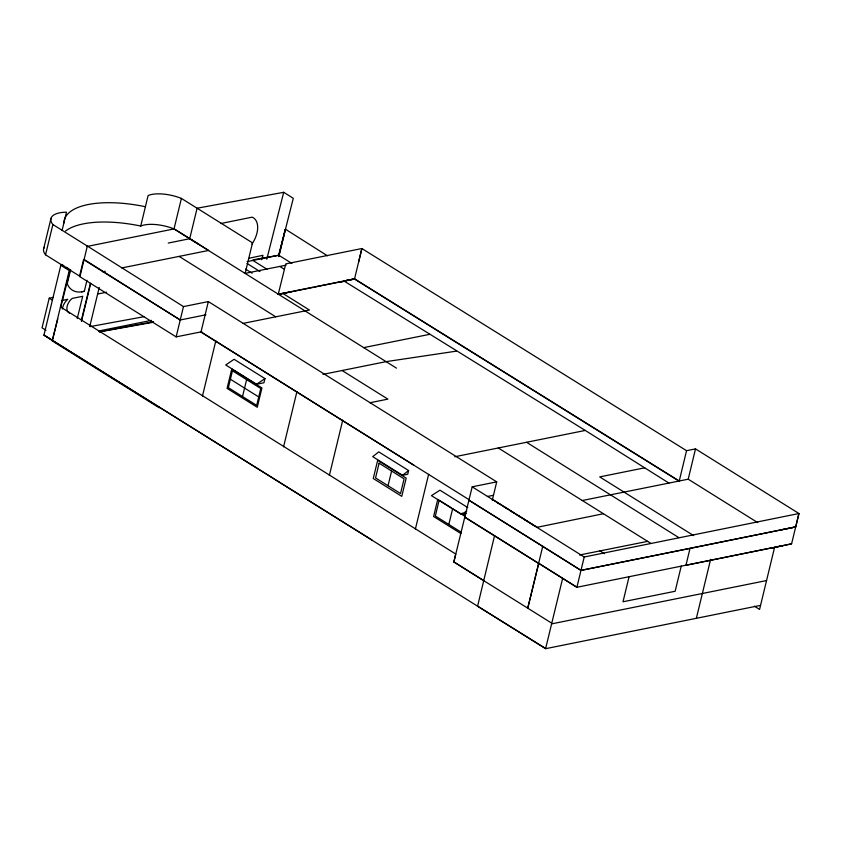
<?xml version="1.0" encoding="UTF-8"?>
<svg xmlns="http://www.w3.org/2000/svg" width="841" height="841" viewBox="0 0 841 841"><rect width="100%" height="100%" fill="white"/><g stroke="black" fill="none" stroke-linecap="round" stroke-linejoin="round"><path stroke-width="1.26" d="M52.363 340.342L43.953 335.086L60.836 265.293L69.246 270.56L52.237 340.899L159.17 407.748L159.306 407.202M43.669 248.652L50.996 218.366M52.878 224.526L87.338 246.066L80.011 276.363L45.551 254.812L52.878 224.526A29.761 11.721 13.6 0 1 66.492 212.184L62.087 230.402M53.015 297.42L49.22 298.187L42.05 327.822L45.961 330.261M70.612 269.74L67.217 283.743A33.146 19.648 -57.9 0 0 80.536 291.995L84.31 291.312L86.98 280.284M201.882 331.701L176.147 336.884L79.496 276.468L83.585 259.564L180.237 319.99L205.971 314.797M81.356 320.284L90.407 283.375M81.472 321.462L90.681 283.375M89.787 326.413L99.227 287.412M65.577 231.023A82.313 32.431 13.6 0 1 140.731 226.04L148.111 195.532A26.944 10.618 13.6 0 1 181.404 198.413L252.521 242.87L245.141 273.388L286.077 265.167M396.5 368.148L174.024 228.92L181.404 198.413M168.253 243.06L189.709 238.728L197.099 208.221L283.701 192.305L293.288 198.297L278.707 255.958M176.147 336.884L183.475 306.597L208.347 301.583L496.716 481.872L492.3 500.153M208.347 301.583L200.967 332.1L469.362 499.89M202.45 396.122L215.822 340.847M242.523 396.542L246.613 379.638M278.844 256.589L285.467 229.215L327.401 255.78M264.957 378.597L263.948 382.76L256.579 384.253L225.714 364.962L234.103 359.307L264.957 378.597L256.579 384.253M291.259 291.816L278.203 294.445L285.751 263.906L361.882 248.537L686.55 450.692L695.507 448.884L798.95 513.525L791.591 543.822L685.941 565.31L690.03 548.406L795.681 526.918L798.95 513.525L584.222 556.994L472.19 486.813L453.846 561.977L551.749 623.181M313.02 287.422L278.371 294.413M283.564 446.834L296.936 391.559M679.412 481.357L354.503 279.044L343.948 280.989L354.555 278.823L679.244 480.999L686.55 450.692M329.357 475.459L342.729 420.185M388.037 485.73L391.601 471.023M408.61 470.54L407.706 474.271L402.555 475.312L372.71 456.652L378.755 451.88L408.61 470.54L402.555 475.312M413.867 465.199L201.02 331.88M415.359 529.178L428.626 474.356M437.762 499.291L433.599 516.5L460.931 533.583M448.831 524.458L452.647 508.658L465.115 516.448M453.846 561.977L455.759 554.051L60.457 306.912M477.625 605.993L494.55 535.664M536.863 527.349L603.428 513.725M690.03 548.406L580.984 570.387L468.952 500.206L542.75 546.335L527.749 608.18L538.713 563.523L464.81 517.32M372.09 540.059L43.953 335.086L545.588 648.695L562.661 578.335M584.222 556.994L576.894 587.281L538.766 563.302M629.11 576.537L623.002 601.778L675.155 591.265L681.252 566.025M582.287 500.511L688.211 479.191L695.507 448.884M696.359 618.303L710.624 559.339M782.939 545.557L772.29 547.943L791.591 543.822M774.508 547.67L759.57 609.431L754.398 606.193M77.246 318.529L82.702 296.295L72.21 298.408A9.093 5.393 -58 0 0 67.175 306.208A9.093 5.393 -58 0 0 68.752 312.673A9.798 5.813 -58 0 1 69.561 313.336M52.373 340.342L57.798 318.907M60.668 307.564L70.234 269.73M266.786 259.217L283.701 192.305M285.246 229.257L278.665 255.254L247.138 261.604M261.751 259.711L262.949 255.307L249.136 258.229M467.743 507.565L439.948 490.177L431.444 495.654L461.457 514.419L466.776 511.002M477.373 606.046L545.883 648.632L760.548 605.373M343.895 281.209L354.503 279.044L361.882 248.537L358.644 261.919M781.625 529.767L795.681 526.918L580.984 570.387L542.75 546.335M220.668 223.548L252.153 217.167A21.53 12.773 -58 0 1 251.953 244.069M86.665 246.529L174.203 228.889L208.663 250.439L121.798 267.943M60.836 265.293L61.813 264.463L63.916 265.788M102.718 271.79L105.241 271.275M81.63 291.859L84.31 291.312M61.414 300.584L67.743 299.301A10.029 5.95 -58 0 0 62.392 309.015M97.745 293.993L106.607 292.205M278.266 294.224L354.555 278.823M314.282 287.17L342.613 281.462M98.765 330.997L151.527 320.368M242.881 323.438L309.425 310.035L282.702 293.33M363.68 347.627L429.593 334.35M322.955 374.371L386.093 361.641L456.211 351.17M370.019 402.734L387.89 399.128L342.098 370.513M454.781 456.747L585.273 430.445L668.9 483.06M472.19 486.813L496.716 481.872M487.349 496.495L493.478 495.265M644.7 467.827L599.717 476.9L693.615 535.601M461.457 514.419L466.492 513.409M579.523 555.007L647.633 541.362M772.343 547.722L576.894 587.281L464.863 517.099M551.58 623.885L766.55 580.563M90.082 326.602L143.864 316.721M99.375 331.701L153.556 321.735M253.078 259.837L278.749 255.233L291.89 263.443M99.427 331.911L152.967 322.313M339.88 282.092L343.244 281.64M189.709 238.728L199.044 244.416M585.273 430.445L343.948 280.989M688.18 479.17L757.794 522.66M279.79 266.429L284.226 269.204M252.899 260.447L266.954 269.236M246.991 263.422L259.974 271.538M678.813 537.599L526.571 442.303M245.54 269.109L252.1 273.188M498.271 447.98L650.913 543.412M179.112 256.389L275.764 316.815M599.948 550.887L604.427 553.683M492.637 499.449L536.915 527.128M497.01 502.434L500.332 504.505M503.654 506.587L508.08 509.352M510.298 510.739L514.724 513.504M516.942 514.892L521.367 517.657M523.575 519.044L528.011 521.809M530.219 523.197L534.645 525.961M462.119 513.094L465.388 515.144M66.019 267.102L69.183 269.067M451.617 508.006L439.149 500.216L435.323 516.017L461.288 532.248M230.402 379.228L258.744 396.952M49.22 298.187L52.153 300.016M87.338 246.066L183.475 306.597M84.1 259.459L180.237 319.99M454.014 561.946L483.533 580.532M140.731 226.04A26.944 10.618 13.6 0 1 174.024 228.92M45.551 254.812A29.761 11.721 13.6 0 1 44.279 247.328M63.842 223.159A82.313 32.431 13.6 0 1 145.409 206.718M231.748 369.073L227.07 388.395L257.262 407.265L261.94 387.943L231.748 369.073M232.442 370.776L228.353 387.68L256.694 405.404L260.784 388.5L232.442 370.776M377.672 460.3L373.257 478.518L401.767 496.348L406.182 478.13L377.672 460.3M379.102 463.212L375.549 477.919L400.537 493.541L404.09 478.834L379.102 463.212"/></g></svg>
